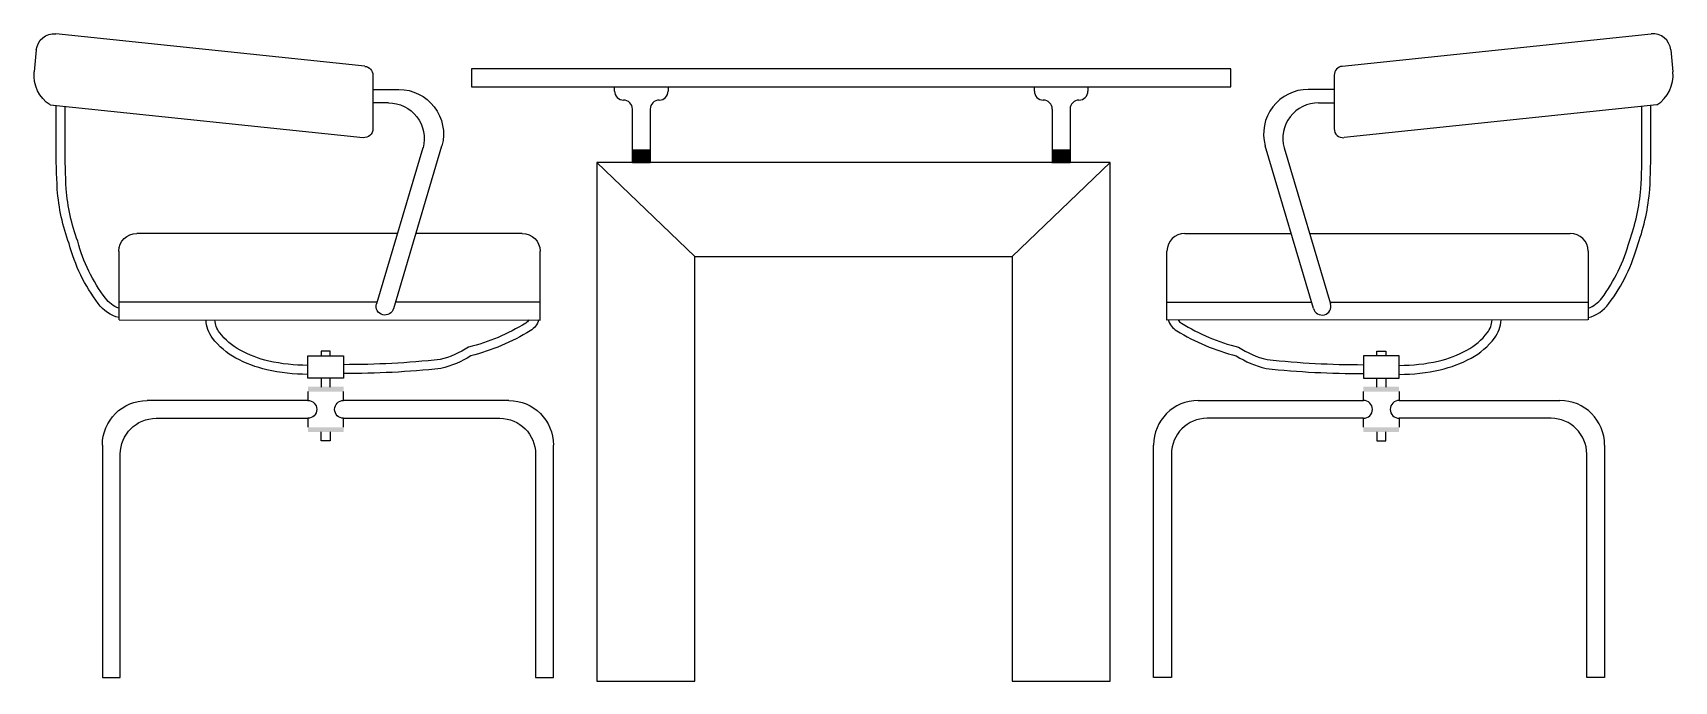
# Model space of a CAD drawing. Extents: x -8 to 176, y 0 to 72.
import ezdxf

# ---------------------------------------------------------------- set-up
doc = ezdxf.new("R2010")
doc.units = 0
doc.header["$LTSCALE"] = 50
doc.header["$MEASUREMENT"] = 0
doc.layers.get('0').update_dxf_attribs({"linetype": 'CONTINUOUS'})

# ---------------------------------------------------------------- blocks, each defined once
blk = doc.blocks.new('C3AAZST2')
at = {"color": 0, "linetype": 'ByBlock'}
for p, q in [((-37.03, 68.38), (-2.44, 72.02)), ((-0.26, 70.22), (-0.02, 67.75)), ((-37.94, 67.38), (-37.94, 61.39)), ((-37.94, 65.79), (-40.85, 65.79)), ((-39.69, 64.29), (-37.94, 64.29)), ((-1.82, 64.07), (-36.84, 60.4)), ((-3.49, 59.33), (-3.49, 63.89)), ((-2.49, 59.03), (-2.49, 64)), ((-40.27, 41.29), (-45.68, 59.5)), ((-43.55, 59.25), (-38.34, 41.81)), ((-54.66, 49.69), (-42.77, 49.69)), ((-40.69, 49.69), (-11.5, 49.69)), ((-56.66, 39.98), (-56.66, 47.69)), ((-9.5, 47.69), (-9.5, 40)), ((-9.5, 42.69), (-9.5, 42)), ((-56.66, 42), (-40.46, 42)), ((-38.39, 42), (-9.53, 42)), ((-9.53, 40), (-56.66, 39.98)), ((-33.16, 36), (-33.16, 36.5)), ((-33.16, 36.5), (-32.16, 36.5)), ((-32.16, 36.5), (-32.16, 36)), ((-33.16, 32.5), (-33.16, 33.5)), ((-32.16, 33.5), (-32.16, 32.5)), ((-34.66, 31), (-34.66, 32)), ((-30.66, 32), (-30.66, 31)), ((-53.16, 31), (-34.66, 31)), ((-30.66, 31), (-12.66, 31)), ((-34.66, 29), (-52.16, 29)), ((-34.66, 28), (-34.66, 29)), ((-13.66, 29), (-30.66, 29)), ((-30.66, 29), (-30.66, 28)), ((-58.16, 0), (-58.16, 26)), ((-33.16, 27.5), (-33.16, 26.5)), ((-33.16, 26.5), (-32.16, 26.5)), ((-32.16, 26.5), (-32.16, 27.5)), ((-7.66, 26), (-7.66, 0)), ((-56.16, 25), (-56.16, 0)), ((-9.66, 0), (-9.66, 25)), ((-56.16, 0), (-58.16, 0)), ((-7.66, 0), (-9.66, 0))]:
    blk.add_line(p, q, dxfattribs=at)
for points in [[(-3.81, 63.87, 0.000004), (-3.81, 63.87, 0.051492)], [(-9.5, 40.26, 0.167036), (-7.19, 41.83, 0.094791), (-3.92, 48.54, 0.067764), (-2.61, 54.61, 0.017414), (-2.49, 59.49, 0.042417)], [(-9.5, 41.31, 0.145539), (-7.99, 42.43, 0.094791), (-4.89, 48.8, 0.068316), (-3.61, 54.67, 0.016949), (-3.49, 59.35, 0.042739)], [(-56.53, 40, 0.173077), (-55.57, 38.8, 0.075624), (-48.9, 35.98, 0.079407), (-45.56, 34.57, 0.026286), (-34.66, 34, 0.031345)], [(-55.42, 40, 0.099829), (-55.05, 39.65, 0.075624), (-48.65, 36.95, 0.08112), (-45.46, 35.57, 0.026286), (-34.66, 35, 0.031698)], [(-30.65, 34.92, 0.055414), (-26.28, 35.41, 0.069211), (-23.07, 36.62, 0.105828), (-20.78, 38.59, 0.15238), (-20.26, 40, 0.164259)], [(-30.65, 33.92, 0.055414), (-26.06, 34.43, 0.069211), (-22.6, 35.74, 0.105828), (-19.98, 37.98, 0.155747), (-19.26, 40, 0.164259)], [(-30.66, 34.92, 0.000065), (-30.65, 34.92, 0.055414)], [(-30.66, 33.92, 0.000062), (-30.65, 33.92, 0.055414)]]:
    blk.add_lwpolyline(points, format="xyb", dxfattribs=at)
blk.add_lwpolyline([(-30.66, 33.5), (-30.66, 36), (-34.66, 36), (-34.66, 33.5)], close=True, dxfattribs=at)
for centre, radius, start, end in [((-2.25, 70.02), 2, 5.5275, 95.5275), ((-36.94, 67.38), 1, 95.5275, 180), ((-3.88, 67.35), 3.88, 302.0632, 5.8852), ((-40.85, 60.79), 5, 90, 195.0086), ((-39.69, 60.29), 4, 90, 195.0086), ((-36.94, 61.39), 1, 180, 275.5126), ((-54.66, 47.69), 2, 90, 180), ((-11.5, 47.69), 2, 0, 90), ((-39.3, 41.55), 1, 195.0086, 15.0086), ((-53.16, 26), 5, 90, 180), ((-34.66, 30), 1, 270, 90), ((-30.66, 30), 1, 90, 270), ((-12.66, 26), 5, 0, 90), ((-52.16, 25), 4, 90, 180), ((-13.66, 25), 4, 0, 90)]:
    blk.add_arc(centre, radius, start, end, dxfattribs=at)
for points in [[(-34.66, 32), (-30.66, 32), (-34.68, 32.54), (-30.68, 32.54)], [(-34.66, 28), (-30.66, 28), (-34.68, 27.47), (-30.68, 27.47)]]:
    blk.add_solid(points, dxfattribs=at)

msp = doc.modelspace()

# ---------------------------------------------------------------- linework, layer by layer
at = {"color": 0, "linetype": 'ByBlock'}
for p, q in [((57.34, 65.6), (57.34, 66.1)), ((63.34, 66.1), (63.34, 65.6)), ((104.34, 65.6), (104.34, 66.1)), ((110.34, 66.1), (110.34, 65.6)), ((59.34, 57.6), (59.34, 63.6)), ((61.34, 63.6), (61.34, 57.6)), ((106.34, 63.6), (106.34, 57.56)), ((108.34, 63.6), (108.34, 57.6)), ((66.34, 47.1), (55.34, 57.6)), ((59.34, 57.6), (61.34, 57.6)), ((101.84, 47.1), (112.84, 57.6)), ((106.34, 57.6), (108.34, 57.6))]:
    msp.add_line(p, q, dxfattribs=at)
for points in [[(126.34, 66.1), (126.34, 68.1), (41.34, 68.1), (41.34, 66.1)], [(101.84, 47.1), (101.84, -0.4), (112.84, -0.4), (112.84, 57.6), (55.34, 57.6), (55.34, -0.4), (66.34, -0.4), (66.34, 47.1)]]:
    msp.add_lwpolyline(points, close=True, dxfattribs=at)
for centre, start, end in [((58.34, 65.6), 180, 270), ((58.34, 63.6), 0, 90), ((62.34, 63.6), 90, 180), ((62.34, 65.6), 270, 0), ((105.34, 65.6), 180, 270), ((105.34, 63.6), 0, 90), ((109.34, 63.6), 90, 180), ((109.34, 65.6), 270, 0)]:
    msp.add_arc(centre, 1, start, end, dxfattribs=at)
for points in [[(59.34, 57.6), (61.34, 57.6), (59.34, 59.1), (61.34, 59.1)], [(106.34, 57.6), (108.34, 57.6), (106.34, 59.1), (108.34, 59.1)]]:
    msp.add_solid(points, dxfattribs=at)

# ---------------------------------------------------------------- block references
at = {"color": 0, "linetype": 'ByBlock', "xscale": -1}
msp.add_blockref('C3AAZST2', (-7.66, 0), dxfattribs=at)
at = {"color": 0, "linetype": 'ByBlock'}
msp.add_blockref('C3AAZST2', (175.85, 0), dxfattribs=at)

doc.saveas('drawing.dxf')
